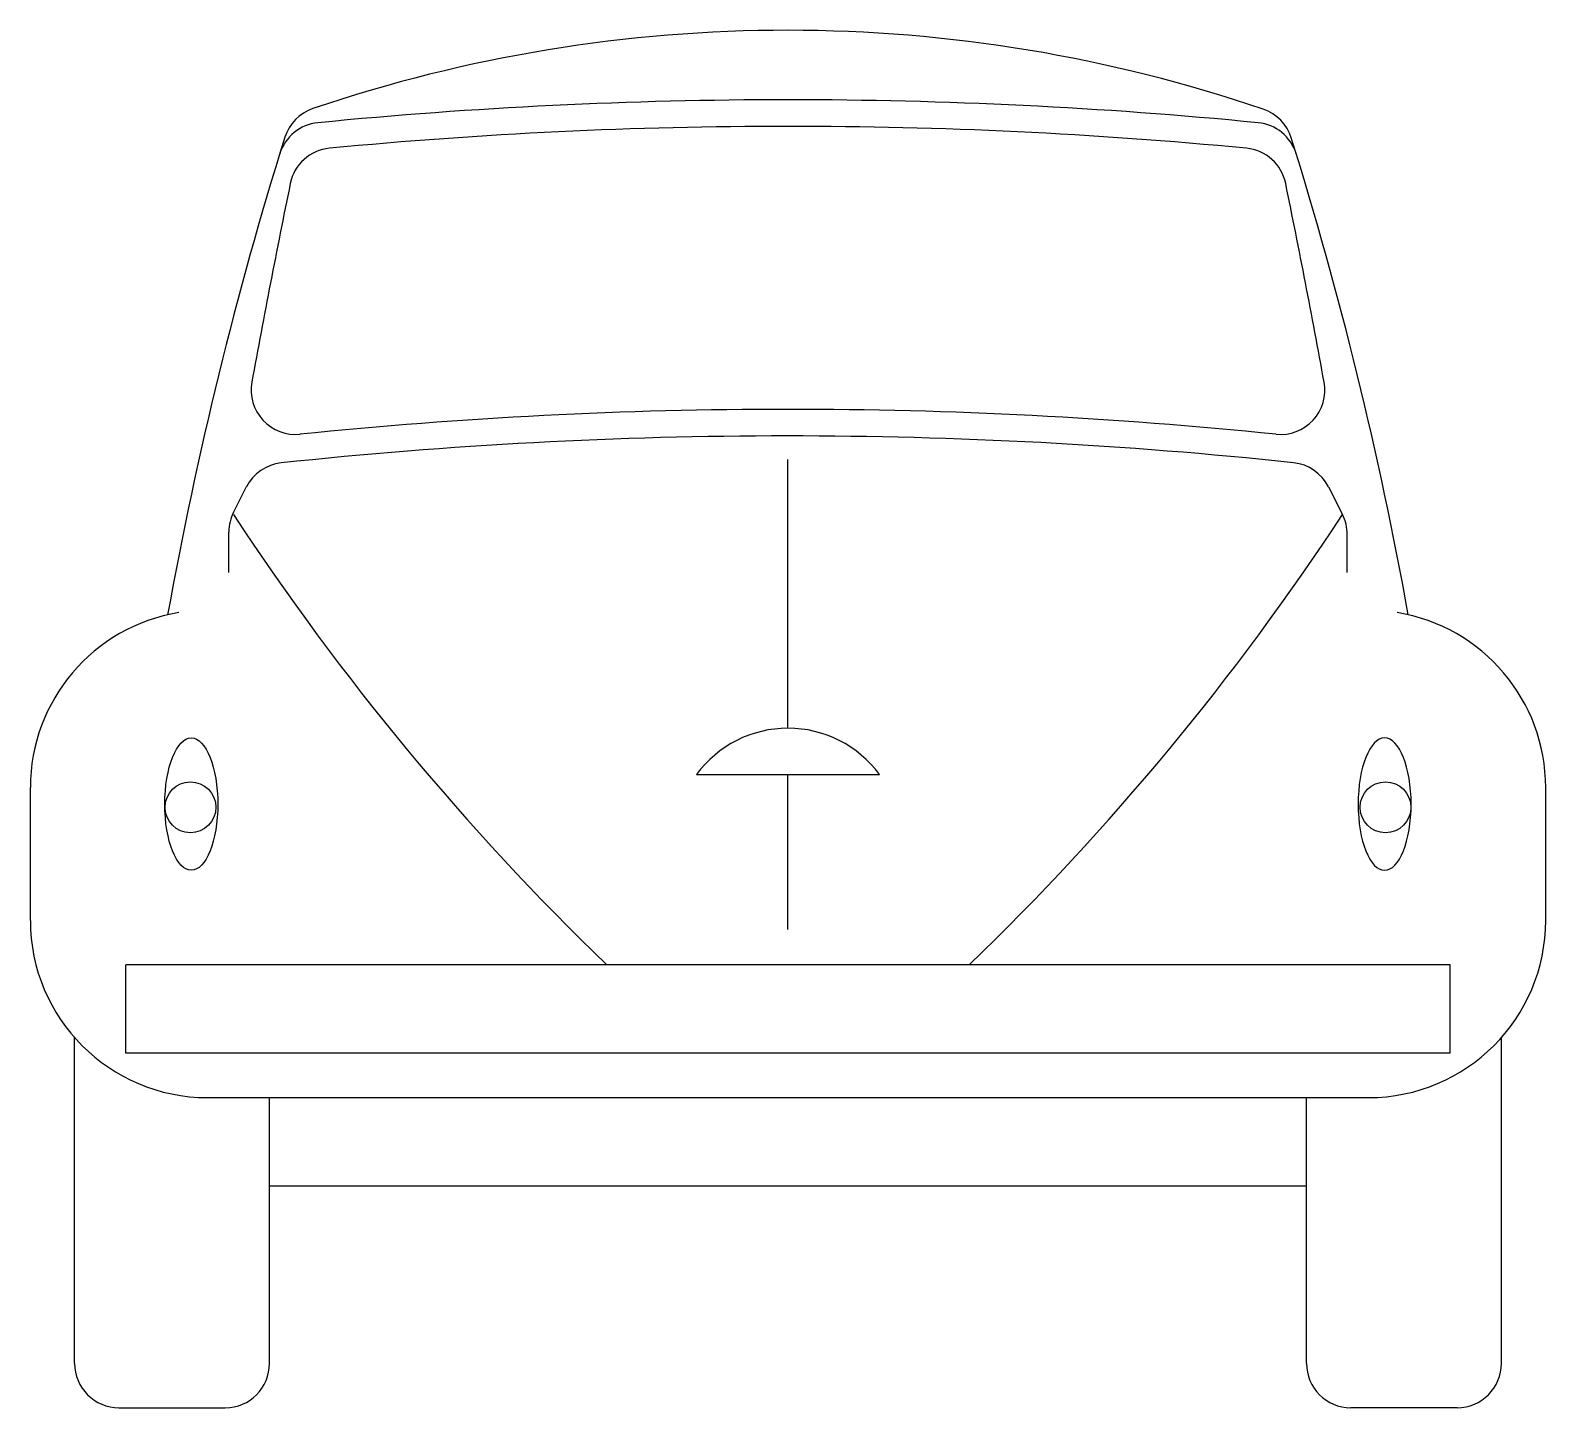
# Model space of a CAD drawing. Header units: millimetres. Extents: x -3255.94 to -3254.23, y 1856.08 to 1857.64.
import ezdxf

# ---------------------------------------------------------------- set-up
doc = ezdxf.new("R2010")
doc.units = ezdxf.units.MM
doc.header["$LTSCALE"] = 10
doc.layers.add('Veículos', color=2, linetype='Continuous')

msp = doc.modelspace()

# ---------------------------------------------------------------- linework, layer by layer
at = {"layer": 'Veículos'}
for p, q in [((-3255.085, 1856.848), (-3255.085, 1857.1513)), ((-3255.6964, 1857.1204), (-3255.7108, 1857.092)), ((-3254.475, 1857.1205), (-3254.4591, 1857.0893)), ((-3255.7162, 1857.0236), (-3255.7162, 1857.0694)), ((-3254.4537, 1857.0236), (-3254.4537, 1857.0666)), ((-3255.1883, 1856.7957), (-3254.9816, 1856.7957)), ((-3255.085, 1856.6209), (-3255.085, 1856.7957)), ((-3255.9402, 1856.6311), (-3255.9402, 1856.7811)), ((-3254.2297, 1856.6311), (-3254.2297, 1856.7811)), ((-3254.3376, 1856.5811), (-3255.8323, 1856.5811)), ((-3255.8323, 1856.4811), (-3255.8323, 1856.5811)), ((-3254.3376, 1856.4811), (-3254.3376, 1856.5811)), ((-3255.8902, 1856.1311), (-3255.8902, 1856.4988)), ((-3254.2797, 1856.1311), (-3254.2797, 1856.4988)), ((-3254.3376, 1856.4811), (-3255.8323, 1856.4811)), ((-3255.7402, 1856.4311), (-3254.4297, 1856.4311)), ((-3255.6702, 1856.1311), (-3255.6702, 1856.4311)), ((-3254.4997, 1856.1311), (-3254.4997, 1856.4311)), ((-3254.4997, 1856.3311), (-3255.6702, 1856.3311)), ((-3255.8402, 1856.0811), (-3255.7202, 1856.0811)), ((-3254.3297, 1856.0811), (-3254.4497, 1856.0811))]:
    msp.add_line(p, q, dxfattribs=at)
for centre in [(-3255.7595, 1856.7588), (-3254.4105, 1856.7588)]:
    msp.add_circle(centre, 0.0287, dxfattribs=at)
for centre, radius, start, end in [((-3255.0858, 1855.9701), 1.6656, 71.1786, 108.75), ((-3255.085, 1852.1139), 5.4434, 84.4047, 95.5953), ((-3255.6052, 1857.5), 0.05, 108.75, 162.6299), ((-3254.5646, 1857.4993), 0.05, 17.3612, 71.1786), ((-3255.6108, 1857.4816), 0.05, 95.5953, 162.8798), ((-3255.085, 1852.1139), 5.4134, 84.5137, 95.4863), ((-3254.5591, 1857.4816), 0.05, 17.1202, 84.4047), ((-3251.4094, 1856.1875), 4.4463, 162.6299, 169.7851), ((-3258.7606, 1856.1875), 4.4463, 10.2149, 17.3612), ((-3255.5978, 1857.4528), 0.05, 95.4863, 168.4406), ((-3254.5722, 1857.4528), 0.05, 11.5594, 84.5137), ((-3245.2327, 1855.3328), 10.6297, 168.44064, 169.67176), ((-3264.9373, 1855.3328), 10.6297, 10.32824, 11.55936), ((-3255.6409, 1857.2296), 0.05, 169.6718, 275.8404), ((-3254.529, 1857.2296), 0.05, 264.1596, 10.3282), ((-3255.085, 1851.7945), 5.4134, 84.1596, 95.8404), ((-3255.085, 1851.7945), 5.3834, 83.9145, 96.1013), ((-3255.6518, 1857.0977), 0.05, 96.1013, 153.106), ((-3254.5196, 1857.0979), 0.05, 26.894, 83.9145), ((-3255.6662, 1857.0694), 0.05, 153.106, 180), ((-3253.2398, 1858.7092), 2.9547, 213.2484, 226.0752), ((-3256.9301, 1858.7092), 2.9547, 313.9248, 326.7516), ((-3254.5037, 1857.0666), 0.05, 0, 26.894), ((-3255.7402, 1856.7811), 0.2, 99.3066, 180), ((-3254.4297, 1856.7811), 0.2, 0, 80.6934), ((-3255.085, 1856.7198), 0.1282, 36.2997, 143.7003), ((-3255.7402, 1856.6311), 0.2, 180, 270), ((-3254.4297, 1856.6311), 0.2, 270, 0), ((-3255.8402, 1856.1311), 0.05, 180, 270), ((-3255.7202, 1856.1311), 0.05, 270, 0), ((-3254.4497, 1856.1311), 0.05, 180, 270), ((-3254.3297, 1856.1311), 0.05, 270, 0)]:
    msp.add_arc(centre, radius, start, end, dxfattribs=at)
msp.add_ellipse((-3255.7585, 1856.7623), major_axis=(0, -0.0747), ratio=0.400598, dxfattribs=at)
at = {"layer": 'Veículos', "extrusion": (0, 0, -1)}
msp.add_ellipse((-3254.4115, 1856.7623), major_axis=(0, -0.0747), ratio=0.400598, dxfattribs=at)

doc.saveas('drawing.dxf')
